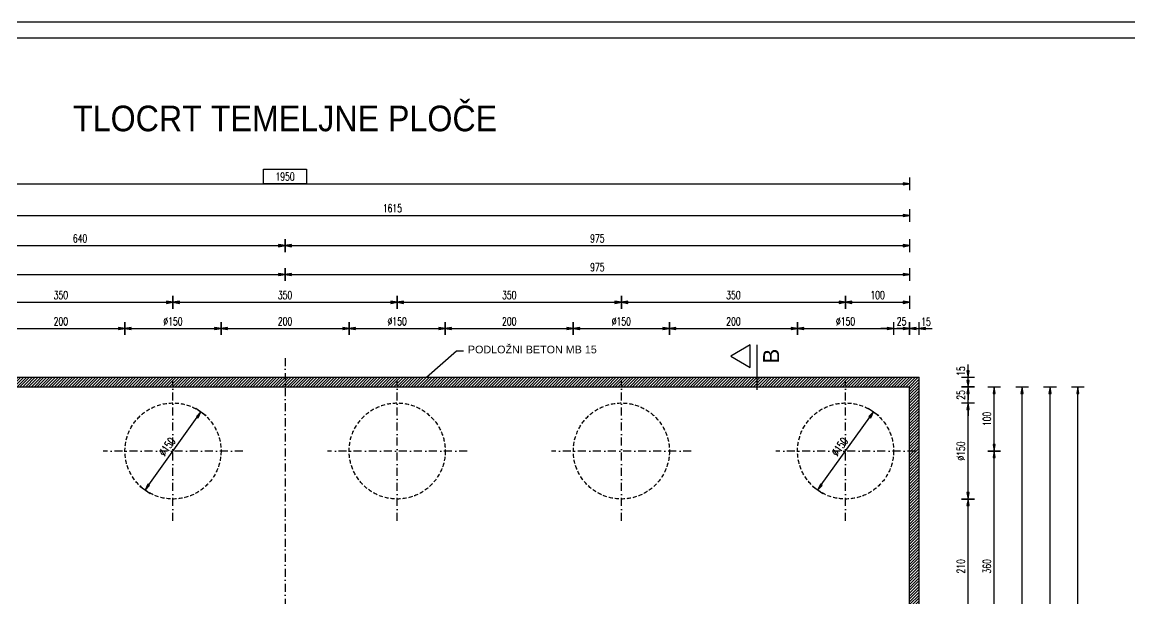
# Model space of a CAD drawing. Extents: x 729 to 13755, y 65128 to 68267.
# Drawn here: x 1875 to 3605, y 67367 to 68267 of the extents above; entities that cross this region are included whole.
import ezdxf
from ezdxf.enums import TextEntityAlignment as Align

# ---------------------------------------------------------------- set-up
doc = ezdxf.new("R2010")
doc.units = 0
doc.header["$LTSCALE"] = 50
doc.header["$PDMODE"] = 34
doc.header["$PDSIZE"] = 5
for name, pattern in [('CENTER', [0.47, 0.25, -0.1, 0.02, -0.1]), ('HIDDEN', [9.525, 6.35, -3.175]), ('HIDDEN2', [0.1875, 0.125, -0.0625])]:
    doc.linetypes.add(name, pattern=pattern)
doc.layers.get('DEFPOINTS').update_dxf_attribs({"linetype": 'CONTINUOUS'})
for name, color, linetype in [('BETON', 7, 'CONTINUOUS'), ('BETON tan', 40, 'CONTINUOUS'), ('BETON TANKO', 40, 'CONTINUOUS'), ('KOTE', 4, 'CONTINUOUS'), ('NEVIDLJIVO', 9, 'HIDDEN2'), ('OSI', 2, 'CENTER'), ('POM', 9, 'CONTINUOUS'), ('TEKST', 7, 'CONTINUOUS')]:
    doc.layers.add(name, color=color, linetype=linetype)
doc.styles.add('KOTE', font='romans.shx', dxfattribs={"width": 0.7})
doc.styles.add('NASLOV', font='ARIAL.TTF')
doc.styles.get("Standard").update_dxf_attribs({"font": 'romans.shx', "width": 0.9})
doc.dimstyles.new('M50', dxfattribs={"dimscale": 100, "dimtxt": 0.125, "dimasz": 0.1, "dimexe": 0.4, "dimexo": 2, "dimgap": 0.05, "dimtad": 1, "dimdec": 1, "dimrnd": 0.01, "dimdsep": 46, "dimtxsty": 'KOTE', "dimblk1": 'S', "dimblk2": 'S', "dimsah": 1, "dimcen": 0.4, "dimdle": 0.4, "dimse1": 1, "dimse2": 1, "dimclrd": 8, "dimclre": 251, "dimclrt": 4, "dimadec": 0, "dimazin": 0, "dimtfac": 1, "dimtdec": 1, "dimtmove": 2, "dimatfit": 3, "dimldrblk": 'S', "dimfxl": 0, "dimtvp": 1, "dimtolj": 1, "dimtzin": 4, "dimarcsym": 0})

# ---------------------------------------------------------------- blocks, each defined once
blk = doc.blocks.new('S')
at = {"layer": 'KOTE', "color": 9}
blk.add_line((0, 1), (0, -1), dxfattribs=at)
blk.add_lwpolyline([(-1, 0.17), (-1, -0.17), (0, 0)], close=True, dxfattribs=at)
at = {"layer": 'KOTE', "color": 9, "linetype": 'ByBlock'}
blk.add_solid([(-1, 0.17), (-1, -0.17), (0, 0)], dxfattribs=at)
blk = doc.blocks.new('*D986')
at = {"layer": 'DEFPOINTS', "color": 0}
for p in [(2154.5, 67658.8, 0), (2154.5, 67658.8), (2067.2, 67536.8, 0)]:
    blk.add_point(p, dxfattribs=at)
at = {"layer": 'KOTE', "color": 8, "lineweight": -2}
blk.add_line((2073, 67545), (2148.7, 67650.7), dxfattribs=at)
at = {"layer": 'KOTE', "color": 8, "lineweight": -2, "xscale": 10, "yscale": 10, "zscale": 10}
for p, rotation in [((2154.5, 67658.8), 54.38972525889533), ((2067.2, 67536.8), 234.3897252588954)]:
    blk.add_blockref('S', p, dxfattribs=dict(at, rotation=rotation))
at = {"layer": 'KOTE', "color": 4, "insert": (2101.7, 67604.4), "char_height": 12.5, "attachment_point": 5, "rotation": 54.3897, "style": 'KOTE'}
blk.add_mtext('\\A1;%%c150', dxfattribs=at)
blk = doc.blocks.new('*D989')
at = {"layer": 'DEFPOINTS', "color": 0}
for p in [(3204.5, 67658.8, 0), (3204.5, 67658.8), (3117.2, 67536.8, 0)]:
    blk.add_point(p, dxfattribs=at)
at = {"layer": 'KOTE', "color": 8, "lineweight": -2}
blk.add_line((3123, 67545), (3198.7, 67650.7), dxfattribs=at)
at = {"layer": 'KOTE', "color": 8, "lineweight": -2, "xscale": 10, "yscale": 10, "zscale": 10}
for p, rotation in [((3204.5, 67658.8), 54.38972525889533), ((3117.2, 67536.8), 234.3897252588954)]:
    blk.add_blockref('S', p, dxfattribs=dict(at, rotation=rotation))
at = {"layer": 'KOTE', "color": 4, "insert": (3151.7, 67604.4), "char_height": 12.5, "attachment_point": 5, "rotation": 54.3897, "style": 'KOTE'}
blk.add_mtext('\\A1;%%c150', dxfattribs=at)
blk = doc.blocks.new('*D1002')
at = {"layer": 'DEFPOINTS', "color": 0}
for p in [(3160.8, 67522.8, 0), (3352, 67522.8), (3160.8, 67312.8, 0)]:
    blk.add_point(p, dxfattribs=at)
at = {"layer": 'KOTE', "color": 8, "lineweight": -2}
blk.add_line((3352, 67322.8), (3352, 67512.8), dxfattribs=at)
at = {"layer": 'KOTE', "color": 8, "lineweight": -2, "xscale": 10, "yscale": 10, "zscale": 10}
for p, rotation in [((3352, 67522.8), 90), ((3352, 67312.8), 270)]:
    blk.add_blockref('S', p, dxfattribs=dict(at, rotation=rotation))
at = {"layer": 'KOTE', "color": 4, "insert": (3340.8, 67417.8), "char_height": 12.5, "attachment_point": 5, "rotation": 90, "style": 'KOTE'}
blk.add_mtext('\\A1;210', dxfattribs=at)
blk = doc.blocks.new('*D1003')
at = {"layer": 'DEFPOINTS', "color": 0}
for p in [(3160.8, 67672.8, 0), (3352, 67672.8), (3160.8, 67522.8, 0)]:
    blk.add_point(p, dxfattribs=at)
at = {"layer": 'KOTE', "color": 8, "lineweight": -2}
blk.add_line((3352, 67532.8), (3352, 67662.8), dxfattribs=at)
at = {"layer": 'KOTE', "color": 8, "lineweight": -2, "xscale": 10, "yscale": 10, "zscale": 10}
for p, rotation in [((3352, 67672.8), 90), ((3352, 67522.8), 270)]:
    blk.add_blockref('S', p, dxfattribs=dict(at, rotation=rotation))
at = {"layer": 'KOTE', "color": 4, "insert": (3340.8, 67597.8), "char_height": 12.5, "attachment_point": 5, "rotation": 90, "style": 'KOTE'}
blk.add_mtext('\\A1;%%c150', dxfattribs=at)
blk = doc.blocks.new('*D1004')
at = {"layer": 'DEFPOINTS', "color": 0}
for p in [(3260.8, 67697.8, 0), (3352, 67697.8), (3160.8, 67672.8, 0)]:
    blk.add_point(p, dxfattribs=at)
at = {"layer": 'KOTE', "color": 8, "lineweight": -2}
for p, q in [((3352, 67707.8), (3352, 67717.8)), ((3352, 67672.8), (3352, 67697.8)), ((3352, 67662.8), (3352, 67652.8))]:
    blk.add_line(p, q, dxfattribs=at)
at = {"layer": 'KOTE', "color": 8, "lineweight": -2, "xscale": 10, "yscale": 10, "zscale": 10}
for p, rotation in [((3352, 67697.8), 270), ((3352, 67672.8), 90)]:
    blk.add_blockref('S', p, dxfattribs=dict(at, rotation=rotation))
at = {"layer": 'KOTE', "color": 4, "insert": (3340.8, 67685.3), "char_height": 12.5, "attachment_point": 5, "rotation": 90, "style": 'KOTE'}
blk.add_mtext('\\A1;25', dxfattribs=at)
blk = doc.blocks.new('*D1005')
at = {"layer": 'DEFPOINTS', "color": 0}
for p in [(3275.8, 67712.8, 0), (3352, 67712.8), (3260.8, 67697.8, 0)]:
    blk.add_point(p, dxfattribs=at)
at = {"layer": 'KOTE', "color": 8, "lineweight": -2}
for p, q in [((3352, 67722.8), (3352, 67732.8)), ((3352, 67697.8), (3352, 67712.8)), ((3352, 67687.8), (3352, 67677.8))]:
    blk.add_line(p, q, dxfattribs=at)
at = {"layer": 'KOTE', "color": 8, "lineweight": -2, "xscale": 10, "yscale": 10, "zscale": 10}
for p, rotation in [((3352, 67712.8), 270), ((3352, 67697.8), 90)]:
    blk.add_blockref('S', p, dxfattribs=dict(at, rotation=rotation))
at = {"layer": 'KOTE', "color": 4, "insert": (3341, 67722.5), "char_height": 12.5, "attachment_point": 5, "rotation": 90, "style": 'KOTE'}
blk.add_mtext('\\A1;15', dxfattribs=at)
blk = doc.blocks.new('*D1011')
at = {"layer": 'DEFPOINTS', "color": 0}
for p in [(3269.9, 67597.8, 0), (3392.9, 67597.8), (3269.9, 67237.8, 0)]:
    blk.add_point(p, dxfattribs=at)
at = {"layer": 'KOTE', "color": 8, "lineweight": -2}
blk.add_line((3392.9, 67247.8), (3392.9, 67587.8), dxfattribs=at)
at = {"layer": 'KOTE', "color": 8, "lineweight": -2, "xscale": 10, "yscale": 10, "zscale": 10}
for p, rotation in [((3392.9, 67597.8), 90), ((3392.9, 67237.8), 270)]:
    blk.add_blockref('S', p, dxfattribs=dict(at, rotation=rotation))
at = {"layer": 'KOTE', "color": 4, "insert": (3381.6, 67417.8), "char_height": 12.5, "attachment_point": 5, "rotation": 90, "style": 'KOTE'}
blk.add_mtext('\\A1;360', dxfattribs=at)
blk = doc.blocks.new('*D1012')
at = {"layer": 'DEFPOINTS', "color": 0}
for p in [(3260.8, 67697.8, 0), (3392.9, 67697.8), (3269.9, 67597.8, 0)]:
    blk.add_point(p, dxfattribs=at)
at = {"layer": 'KOTE', "color": 8, "lineweight": -2}
blk.add_line((3392.9, 67607.8), (3392.9, 67687.8), dxfattribs=at)
at = {"layer": 'KOTE', "color": 8, "lineweight": -2, "xscale": 10, "yscale": 10, "zscale": 10}
for p, rotation in [((3392.9, 67697.8), 90), ((3392.9, 67597.8), 270)]:
    blk.add_blockref('S', p, dxfattribs=dict(at, rotation=rotation))
at = {"layer": 'KOTE', "color": 4, "insert": (3381.6, 67647.8), "char_height": 12.5, "attachment_point": 5, "rotation": 90, "style": 'KOTE'}
blk.add_mtext('\\A1;100', dxfattribs=at)
blk = doc.blocks.new('*D1014')
at = {"layer": 'DEFPOINTS', "color": 0}
for p in [(3260.8, 67697.8, 0), (3436.4, 67697.8), (2690.8, 66857.8, 0)]:
    blk.add_point(p, dxfattribs=at)
at = {"layer": 'KOTE', "color": 8, "lineweight": -2}
blk.add_line((3436.4, 66867.8), (3436.4, 67687.8), dxfattribs=at)
at = {"layer": 'KOTE', "color": 8, "lineweight": -2, "xscale": 10, "yscale": 10, "zscale": 10}
for p, rotation in [((3436.4, 67697.8), 90), ((3436.4, 66857.8), 270)]:
    blk.add_blockref('S', p, dxfattribs=dict(at, rotation=rotation))
at = {"layer": 'KOTE', "color": 4, "insert": (3425.2, 67277.8), "char_height": 12.5, "attachment_point": 5, "rotation": 90, "style": 'KOTE'}
blk.add_mtext('\\A1;840', dxfattribs=at)
blk = doc.blocks.new('*D1016')
at = {"layer": 'DEFPOINTS', "color": 0}
for p in [(3260.8, 67697.8, 0), (3480, 67697.8), (3305.8, 66677.8, 0)]:
    blk.add_point(p, dxfattribs=at)
at = {"layer": 'KOTE', "color": 8, "lineweight": -2}
blk.add_line((3480, 66687.8), (3480, 67687.8), dxfattribs=at)
at = {"layer": 'KOTE', "color": 8, "lineweight": -2, "xscale": 10, "yscale": 10, "zscale": 10}
for p, rotation in [((3480, 67697.8), 90), ((3480, 66677.8), 270)]:
    blk.add_blockref('S', p, dxfattribs=dict(at, rotation=rotation))
at = {"layer": 'KOTE', "color": 4, "insert": (3468.7, 67187.8), "char_height": 12.5, "attachment_point": 5, "rotation": 90, "style": 'KOTE'}
blk.add_mtext('\\A1;1020', dxfattribs=at)
blk = doc.blocks.new('*D1018')
at = {"layer": 'DEFPOINTS', "color": 0}
for p in [(3260.8, 67697.8, 0), (3523.5, 67697.8), (3260.8, 65657.8, 0)]:
    blk.add_point(p, dxfattribs=at)
at = {"layer": 'KOTE', "color": 8, "lineweight": -2}
blk.add_line((3523.5, 65667.8), (3523.5, 67687.8), dxfattribs=at)
at = {"layer": 'KOTE', "color": 8, "lineweight": -2, "xscale": 10, "yscale": 10, "zscale": 10}
for p, rotation in [((3523.5, 67697.8), 90), ((3523.5, 65657.8), 270)]:
    blk.add_blockref('S', p, dxfattribs=dict(at, rotation=rotation))
at = {"layer": 'KOTE', "color": 4, "insert": (3512.2, 66677.8), "char_height": 12.5, "attachment_point": 5, "rotation": 90, "style": 'KOTE'}
blk.add_mtext('\\A1;2040', dxfattribs=at)
blk = doc.blocks.new('*D1024')
at = {"layer": 'DEFPOINTS', "color": 0}
for p in [(2035.8, 67789), (1835.8, 67597.8, 0), (2035.8, 67597.8, 0)]:
    blk.add_point(p, dxfattribs=at)
at = {"layer": 'KOTE', "color": 8, "lineweight": -2}
blk.add_line((1845.8, 67789), (2025.8, 67789), dxfattribs=at)
at = {"layer": 'KOTE', "color": 8, "lineweight": -2, "xscale": 10, "yscale": 10, "zscale": 10, "rotation": 180}
blk.add_blockref('S', (1835.8, 67789), dxfattribs=at)
at = {"layer": 'KOTE', "color": 8, "lineweight": -2, "xscale": 10, "yscale": 10, "zscale": 10}
blk.add_blockref('S', (2035.8, 67789), dxfattribs=at)
at = {"layer": 'KOTE', "color": 4, "insert": (1935.8, 67800.2), "char_height": 12.5, "attachment_point": 5, "style": 'KOTE'}
blk.add_mtext('\\A1;200', dxfattribs=at)
blk = doc.blocks.new('*D1025')
at = {"layer": 'DEFPOINTS', "color": 0}
for p in [(2185.8, 67789), (2035.8, 67597.8, 0), (2185.8, 67597.8, 0)]:
    blk.add_point(p, dxfattribs=at)
at = {"layer": 'KOTE', "color": 8, "lineweight": -2}
blk.add_line((2045.8, 67789), (2175.8, 67789), dxfattribs=at)
at = {"layer": 'KOTE', "color": 8, "lineweight": -2, "xscale": 10, "yscale": 10, "zscale": 10, "rotation": 180}
blk.add_blockref('S', (2035.8, 67789), dxfattribs=at)
at = {"layer": 'KOTE', "color": 8, "lineweight": -2, "xscale": 10, "yscale": 10, "zscale": 10}
blk.add_blockref('S', (2185.8, 67789), dxfattribs=at)
at = {"layer": 'KOTE', "color": 4, "insert": (2110.8, 67800.2), "char_height": 12.5, "attachment_point": 5, "style": 'KOTE'}
blk.add_mtext('\\A1;%%c150', dxfattribs=at)
blk = doc.blocks.new('*D1026')
at = {"layer": 'DEFPOINTS', "color": 0}
for p in [(2385.8, 67789), (2185.8, 67597.8, 0), (2385.8, 67597.8, 0)]:
    blk.add_point(p, dxfattribs=at)
at = {"layer": 'KOTE', "color": 8, "lineweight": -2}
blk.add_line((2195.8, 67789), (2375.8, 67789), dxfattribs=at)
at = {"layer": 'KOTE', "color": 8, "lineweight": -2, "xscale": 10, "yscale": 10, "zscale": 10, "rotation": 180}
blk.add_blockref('S', (2185.8, 67789), dxfattribs=at)
at = {"layer": 'KOTE', "color": 8, "lineweight": -2, "xscale": 10, "yscale": 10, "zscale": 10}
blk.add_blockref('S', (2385.8, 67789), dxfattribs=at)
at = {"layer": 'KOTE', "color": 4, "insert": (2285.8, 67800.2), "char_height": 12.5, "attachment_point": 5, "style": 'KOTE'}
blk.add_mtext('\\A1;200', dxfattribs=at)
blk = doc.blocks.new('*D1027')
at = {"layer": 'DEFPOINTS', "color": 0}
for p in [(2535.8, 67789), (2385.8, 67597.8, 0), (2535.8, 67597.8, 0)]:
    blk.add_point(p, dxfattribs=at)
at = {"layer": 'KOTE', "color": 8, "lineweight": -2}
blk.add_line((2395.8, 67789), (2525.8, 67789), dxfattribs=at)
at = {"layer": 'KOTE', "color": 8, "lineweight": -2, "xscale": 10, "yscale": 10, "zscale": 10, "rotation": 180}
blk.add_blockref('S', (2385.8, 67789), dxfattribs=at)
at = {"layer": 'KOTE', "color": 8, "lineweight": -2, "xscale": 10, "yscale": 10, "zscale": 10}
blk.add_blockref('S', (2535.8, 67789), dxfattribs=at)
at = {"layer": 'KOTE', "color": 4, "insert": (2460.8, 67800.2), "char_height": 12.5, "attachment_point": 5, "style": 'KOTE'}
blk.add_mtext('\\A1;%%c150', dxfattribs=at)
blk = doc.blocks.new('*D1028')
at = {"layer": 'DEFPOINTS', "color": 0}
for p in [(2735.8, 67789), (2535.8, 67597.8, 0), (2735.8, 67597.8, 0)]:
    blk.add_point(p, dxfattribs=at)
at = {"layer": 'KOTE', "color": 8, "lineweight": -2}
blk.add_line((2545.8, 67789), (2725.8, 67789), dxfattribs=at)
at = {"layer": 'KOTE', "color": 8, "lineweight": -2, "xscale": 10, "yscale": 10, "zscale": 10, "rotation": 180}
blk.add_blockref('S', (2535.8, 67789), dxfattribs=at)
at = {"layer": 'KOTE', "color": 8, "lineweight": -2, "xscale": 10, "yscale": 10, "zscale": 10}
blk.add_blockref('S', (2735.8, 67789), dxfattribs=at)
at = {"layer": 'KOTE', "color": 4, "insert": (2635.8, 67800.2), "char_height": 12.5, "attachment_point": 5, "style": 'KOTE'}
blk.add_mtext('\\A1;200', dxfattribs=at)
blk = doc.blocks.new('*D1029')
at = {"layer": 'DEFPOINTS', "color": 0}
for p in [(2885.8, 67789), (2735.8, 67597.8, 0), (2885.8, 67597.8, 0)]:
    blk.add_point(p, dxfattribs=at)
at = {"layer": 'KOTE', "color": 8, "lineweight": -2}
blk.add_line((2745.8, 67789), (2875.8, 67789), dxfattribs=at)
at = {"layer": 'KOTE', "color": 8, "lineweight": -2, "xscale": 10, "yscale": 10, "zscale": 10, "rotation": 180}
blk.add_blockref('S', (2735.8, 67789), dxfattribs=at)
at = {"layer": 'KOTE', "color": 8, "lineweight": -2, "xscale": 10, "yscale": 10, "zscale": 10}
blk.add_blockref('S', (2885.8, 67789), dxfattribs=at)
at = {"layer": 'KOTE', "color": 4, "insert": (2810.8, 67800.2), "char_height": 12.5, "attachment_point": 5, "style": 'KOTE'}
blk.add_mtext('\\A1;%%c150', dxfattribs=at)
blk = doc.blocks.new('*D1030')
at = {"layer": 'DEFPOINTS', "color": 0}
for p in [(3085.8, 67789), (2885.8, 67597.8, 0), (3085.8, 67597.8, 0)]:
    blk.add_point(p, dxfattribs=at)
at = {"layer": 'KOTE', "color": 8, "lineweight": -2}
blk.add_line((2895.8, 67789), (3075.8, 67789), dxfattribs=at)
at = {"layer": 'KOTE', "color": 8, "lineweight": -2, "xscale": 10, "yscale": 10, "zscale": 10, "rotation": 180}
blk.add_blockref('S', (2885.8, 67789), dxfattribs=at)
at = {"layer": 'KOTE', "color": 8, "lineweight": -2, "xscale": 10, "yscale": 10, "zscale": 10}
blk.add_blockref('S', (3085.8, 67789), dxfattribs=at)
at = {"layer": 'KOTE', "color": 4, "insert": (2985.8, 67800.2), "char_height": 12.5, "attachment_point": 5, "style": 'KOTE'}
blk.add_mtext('\\A1;200', dxfattribs=at)
blk = doc.blocks.new('*D1031')
at = {"layer": 'DEFPOINTS', "color": 0}
for p in [(3235.8, 67789), (3085.8, 67597.8, 0), (3235.8, 67597.8, 0)]:
    blk.add_point(p, dxfattribs=at)
at = {"layer": 'KOTE', "color": 8, "lineweight": -2}
blk.add_line((3095.8, 67789), (3225.8, 67789), dxfattribs=at)
at = {"layer": 'KOTE', "color": 8, "lineweight": -2, "xscale": 10, "yscale": 10, "zscale": 10, "rotation": 180}
blk.add_blockref('S', (3085.8, 67789), dxfattribs=at)
at = {"layer": 'KOTE', "color": 8, "lineweight": -2, "xscale": 10, "yscale": 10, "zscale": 10}
blk.add_blockref('S', (3235.8, 67789), dxfattribs=at)
at = {"layer": 'KOTE', "color": 4, "insert": (3160.8, 67800.2), "char_height": 12.5, "attachment_point": 5, "style": 'KOTE'}
blk.add_mtext('\\A1;%%c150', dxfattribs=at)
blk = doc.blocks.new('*D1032')
at = {"layer": 'DEFPOINTS', "color": 0}
for p in [(3260.8, 67789), (3260.8, 67697.8, 0), (3235.8, 67597.8, 0)]:
    blk.add_point(p, dxfattribs=at)
at = {"layer": 'KOTE', "color": 8, "lineweight": -2}
for p, q in [((3225.8, 67789), (3215.8, 67789)), ((3235.8, 67789), (3260.8, 67789)), ((3270.8, 67789), (3280.8, 67789))]:
    blk.add_line(p, q, dxfattribs=at)
at = {"layer": 'KOTE', "color": 8, "lineweight": -2, "xscale": 10, "yscale": 10, "zscale": 10}
blk.add_blockref('S', (3235.8, 67789), dxfattribs=at)
at = {"layer": 'KOTE', "color": 8, "lineweight": -2, "xscale": 10, "yscale": 10, "zscale": 10, "rotation": 180}
blk.add_blockref('S', (3260.8, 67789), dxfattribs=at)
at = {"layer": 'KOTE', "color": 4, "insert": (3248.3, 67800.2), "char_height": 12.5, "attachment_point": 5, "style": 'KOTE'}
blk.add_mtext('\\A1;25', dxfattribs=at)
blk = doc.blocks.new('*D1033')
at = {"layer": 'DEFPOINTS', "color": 0}
for p in [(3275.8, 67789), (3275.8, 67712.8, 0), (3260.8, 67697.8, 0)]:
    blk.add_point(p, dxfattribs=at)
at = {"layer": 'KOTE', "color": 8, "lineweight": -2}
for p, q in [((3250.8, 67789), (3240.8, 67789)), ((3260.8, 67789), (3275.8, 67789)), ((3285.8, 67789), (3295.8, 67789))]:
    blk.add_line(p, q, dxfattribs=at)
at = {"layer": 'KOTE', "color": 8, "lineweight": -2, "xscale": 10, "yscale": 10, "zscale": 10}
blk.add_blockref('S', (3260.8, 67789), dxfattribs=at)
at = {"layer": 'KOTE', "color": 8, "lineweight": -2, "xscale": 10, "yscale": 10, "zscale": 10, "rotation": 180}
blk.add_blockref('S', (3275.8, 67789), dxfattribs=at)
at = {"layer": 'KOTE', "color": 4, "insert": (3286.4, 67799.6), "char_height": 12.5, "attachment_point": 5, "style": 'KOTE'}
blk.add_mtext('\\A1;15', dxfattribs=at)
blk = doc.blocks.new('*D1036')
at = {"layer": 'DEFPOINTS', "color": 0}
for p in [(2110.8, 67829.9), (1760.8, 67706.8, 0), (2110.8, 67706.8, 0)]:
    blk.add_point(p, dxfattribs=at)
at = {"layer": 'KOTE', "color": 8, "lineweight": -2}
blk.add_line((1770.8, 67829.9), (2100.8, 67829.9), dxfattribs=at)
at = {"layer": 'KOTE', "color": 8, "lineweight": -2, "xscale": 10, "yscale": 10, "zscale": 10, "rotation": 180}
blk.add_blockref('S', (1760.8, 67829.9), dxfattribs=at)
at = {"layer": 'KOTE', "color": 8, "lineweight": -2, "xscale": 10, "yscale": 10, "zscale": 10}
blk.add_blockref('S', (2110.8, 67829.9), dxfattribs=at)
at = {"layer": 'KOTE', "color": 4, "insert": (1935.8, 67841.1), "char_height": 12.5, "attachment_point": 5, "style": 'KOTE'}
blk.add_mtext('\\A1;350', dxfattribs=at)
blk = doc.blocks.new('*D1037')
at = {"layer": 'DEFPOINTS', "color": 0}
for p in [(2460.8, 67829.9), (2110.8, 67706.8, 0), (2460.8, 67706.8, 0)]:
    blk.add_point(p, dxfattribs=at)
at = {"layer": 'KOTE', "color": 8, "lineweight": -2}
blk.add_line((2120.8, 67829.9), (2450.8, 67829.9), dxfattribs=at)
at = {"layer": 'KOTE', "color": 8, "lineweight": -2, "xscale": 10, "yscale": 10, "zscale": 10, "rotation": 180}
blk.add_blockref('S', (2110.8, 67829.9), dxfattribs=at)
at = {"layer": 'KOTE', "color": 8, "lineweight": -2, "xscale": 10, "yscale": 10, "zscale": 10}
blk.add_blockref('S', (2460.8, 67829.9), dxfattribs=at)
at = {"layer": 'KOTE', "color": 4, "insert": (2285.8, 67841.1), "char_height": 12.5, "attachment_point": 5, "style": 'KOTE'}
blk.add_mtext('\\A1;350', dxfattribs=at)
blk = doc.blocks.new('*D1038')
at = {"layer": 'DEFPOINTS', "color": 0}
for p in [(2810.8, 67829.9), (2460.8, 67706.8, 0), (2810.8, 67706.8, 0)]:
    blk.add_point(p, dxfattribs=at)
at = {"layer": 'KOTE', "color": 8, "lineweight": -2}
blk.add_line((2470.8, 67829.9), (2800.8, 67829.9), dxfattribs=at)
at = {"layer": 'KOTE', "color": 8, "lineweight": -2, "xscale": 10, "yscale": 10, "zscale": 10, "rotation": 180}
blk.add_blockref('S', (2460.8, 67829.9), dxfattribs=at)
at = {"layer": 'KOTE', "color": 8, "lineweight": -2, "xscale": 10, "yscale": 10, "zscale": 10}
blk.add_blockref('S', (2810.8, 67829.9), dxfattribs=at)
at = {"layer": 'KOTE', "color": 4, "insert": (2635.8, 67841.1), "char_height": 12.5, "attachment_point": 5, "style": 'KOTE'}
blk.add_mtext('\\A1;350', dxfattribs=at)
blk = doc.blocks.new('*D1039')
at = {"layer": 'DEFPOINTS', "color": 0}
for p in [(3160.8, 67829.9), (2810.8, 67706.8, 0), (3160.8, 67706.8, 0)]:
    blk.add_point(p, dxfattribs=at)
at = {"layer": 'KOTE', "color": 8, "lineweight": -2}
blk.add_line((2820.8, 67829.9), (3150.8, 67829.9), dxfattribs=at)
at = {"layer": 'KOTE', "color": 8, "lineweight": -2, "xscale": 10, "yscale": 10, "zscale": 10, "rotation": 180}
blk.add_blockref('S', (2810.8, 67829.9), dxfattribs=at)
at = {"layer": 'KOTE', "color": 8, "lineweight": -2, "xscale": 10, "yscale": 10, "zscale": 10}
blk.add_blockref('S', (3160.8, 67829.9), dxfattribs=at)
at = {"layer": 'KOTE', "color": 4, "insert": (2985.8, 67841.1), "char_height": 12.5, "attachment_point": 5, "style": 'KOTE'}
blk.add_mtext('\\A1;350', dxfattribs=at)
blk = doc.blocks.new('*D1040')
at = {"layer": 'DEFPOINTS', "color": 0}
for p in [(3260.8, 67829.9), (3160.8, 67706.8, 0), (3260.8, 67697.8, 0)]:
    blk.add_point(p, dxfattribs=at)
at = {"layer": 'KOTE', "color": 8, "lineweight": -2}
blk.add_line((3170.8, 67829.9), (3250.8, 67829.9), dxfattribs=at)
at = {"layer": 'KOTE', "color": 8, "lineweight": -2, "xscale": 10, "yscale": 10, "zscale": 10, "rotation": 180}
blk.add_blockref('S', (3160.8, 67829.9), dxfattribs=at)
at = {"layer": 'KOTE', "color": 8, "lineweight": -2, "xscale": 10, "yscale": 10, "zscale": 10}
blk.add_blockref('S', (3260.8, 67829.9), dxfattribs=at)
at = {"layer": 'KOTE', "color": 4, "insert": (3210.8, 67841.1), "char_height": 12.5, "attachment_point": 5, "style": 'KOTE'}
blk.add_mtext('\\A1;100', dxfattribs=at)
blk = doc.blocks.new('*D1041')
at = {"layer": 'DEFPOINTS', "color": 0}
for p in [(2285.8, 67873.4), (2285.8, 67742.8, 0), (1310.8, 67697.8, 0)]:
    blk.add_point(p, dxfattribs=at)
at = {"layer": 'KOTE', "color": 8, "lineweight": -2}
blk.add_line((1320.8, 67873.4), (2275.8, 67873.4), dxfattribs=at)
at = {"layer": 'KOTE', "color": 8, "lineweight": -2, "xscale": 10, "yscale": 10, "zscale": 10, "rotation": 180}
blk.add_blockref('S', (1310.8, 67873.4), dxfattribs=at)
at = {"layer": 'KOTE', "color": 8, "lineweight": -2, "xscale": 10, "yscale": 10, "zscale": 10}
blk.add_blockref('S', (2285.8, 67873.4), dxfattribs=at)
at = {"layer": 'KOTE', "color": 4, "insert": (1798.3, 67884.6), "char_height": 12.5, "attachment_point": 5, "style": 'KOTE'}
blk.add_mtext('\\A1;975', dxfattribs=at)
blk = doc.blocks.new('*D1042')
at = {"layer": 'DEFPOINTS', "color": 0}
for p in [(3260.8, 67873.4), (2285.8, 67742.8, 0), (3260.8, 67697.8, 0)]:
    blk.add_point(p, dxfattribs=at)
at = {"layer": 'KOTE', "color": 8, "lineweight": -2}
blk.add_line((2295.8, 67873.4), (3250.8, 67873.4), dxfattribs=at)
at = {"layer": 'KOTE', "color": 8, "lineweight": -2, "xscale": 10, "yscale": 10, "zscale": 10, "rotation": 180}
blk.add_blockref('S', (2285.8, 67873.4), dxfattribs=at)
at = {"layer": 'KOTE', "color": 8, "lineweight": -2, "xscale": 10, "yscale": 10, "zscale": 10}
blk.add_blockref('S', (3260.8, 67873.4), dxfattribs=at)
at = {"layer": 'KOTE', "color": 4, "insert": (2773.3, 67884.6), "char_height": 12.5, "attachment_point": 5, "style": 'KOTE'}
blk.add_mtext('\\A1;975', dxfattribs=at)
blk = doc.blocks.new('*D1044')
at = {"layer": 'DEFPOINTS', "color": 0}
for p in [(2285.8, 67918.4), (2285.8, 67742.8, 0), (1645.8, 66924.5, 0)]:
    blk.add_point(p, dxfattribs=at)
at = {"layer": 'KOTE', "color": 8, "lineweight": -2}
blk.add_line((1655.8, 67918.4), (2275.8, 67918.4), dxfattribs=at)
at = {"layer": 'KOTE', "color": 8, "lineweight": -2, "xscale": 10, "yscale": 10, "zscale": 10, "rotation": 180}
blk.add_blockref('S', (1645.8, 67918.4), dxfattribs=at)
at = {"layer": 'KOTE', "color": 8, "lineweight": -2, "xscale": 10, "yscale": 10, "zscale": 10}
blk.add_blockref('S', (2285.8, 67918.4), dxfattribs=at)
at = {"layer": 'KOTE', "color": 4, "insert": (1965.8, 67929.6), "char_height": 12.5, "attachment_point": 5, "style": 'KOTE'}
blk.add_mtext('\\A1;640', dxfattribs=at)
blk = doc.blocks.new('*D1045')
at = {"layer": 'DEFPOINTS', "color": 0}
for p in [(3260.8, 67918.4), (2285.8, 67742.8, 0), (3260.8, 67697.8, 0)]:
    blk.add_point(p, dxfattribs=at)
at = {"layer": 'KOTE', "color": 8, "lineweight": -2}
blk.add_line((2295.8, 67918.4), (3250.8, 67918.4), dxfattribs=at)
at = {"layer": 'KOTE', "color": 8, "lineweight": -2, "xscale": 10, "yscale": 10, "zscale": 10, "rotation": 180}
blk.add_blockref('S', (2285.8, 67918.4), dxfattribs=at)
at = {"layer": 'KOTE', "color": 8, "lineweight": -2, "xscale": 10, "yscale": 10, "zscale": 10}
blk.add_blockref('S', (3260.8, 67918.4), dxfattribs=at)
at = {"layer": 'KOTE', "color": 4, "insert": (2773.3, 67929.6), "char_height": 12.5, "attachment_point": 5, "style": 'KOTE'}
blk.add_mtext('\\A1;975', dxfattribs=at)
blk = doc.blocks.new('*D1047')
at = {"layer": 'DEFPOINTS', "color": 0}
for p in [(3260.8, 67965.4), (3260.8, 67697.8, 0), (1645.8, 66924.5, 0)]:
    blk.add_point(p, dxfattribs=at)
at = {"layer": 'KOTE', "color": 8, "lineweight": -2}
blk.add_line((1655.8, 67965.4), (3250.8, 67965.4), dxfattribs=at)
at = {"layer": 'KOTE', "color": 8, "lineweight": -2, "xscale": 10, "yscale": 10, "zscale": 10, "rotation": 180}
blk.add_blockref('S', (1645.8, 67965.4), dxfattribs=at)
at = {"layer": 'KOTE', "color": 8, "lineweight": -2, "xscale": 10, "yscale": 10, "zscale": 10}
blk.add_blockref('S', (3260.8, 67965.4), dxfattribs=at)
at = {"layer": 'KOTE', "color": 4, "insert": (2453.3, 67976.7), "char_height": 12.5, "attachment_point": 5, "style": 'KOTE'}
blk.add_mtext('\\A1;1615', dxfattribs=at)
blk = doc.blocks.new('*D1048')
at = {"layer": 'DEFPOINTS', "color": 0}
for p in [(3260.8, 68014.9), (1310.8, 67697.8, 0), (3260.8, 67697.8, 0)]:
    blk.add_point(p, dxfattribs=at)
at = {"layer": 'KOTE', "color": 8, "lineweight": -2}
blk.add_line((1320.8, 68014.9), (3250.8, 68014.9), dxfattribs=at)
at = {"layer": 'KOTE', "color": 8, "lineweight": -2, "xscale": 10, "yscale": 10, "zscale": 10, "rotation": 180}
blk.add_blockref('S', (1310.8, 68014.9), dxfattribs=at)
at = {"layer": 'KOTE', "color": 8, "lineweight": -2, "xscale": 10, "yscale": 10, "zscale": 10}
blk.add_blockref('S', (3260.8, 68014.9), dxfattribs=at)
at = {"layer": 'KOTE', "color": 4, "insert": (2285.8, 68026.2), "char_height": 12.5, "attachment_point": 5, "style": 'KOTE'}
blk.add_mtext('\\A1;1950', dxfattribs=at)
blk = doc.blocks.new('*D1168')
at = {"layer": 'BETON tan', "color": 8, "lineweight": -2}
for p, q in [((9883.2, 67561.2), (9883.2, 67571.2)), ((9883.2, 67551.2), (9883.2, 67525.2)), ((9883.2, 67515.2), (9883.2, 67505.2))]:
    blk.add_line(p, q, dxfattribs=at)
at = {"layer": 'DEFPOINTS', "color": 0}
for p in [(9883.2, 67551.2), (9883.2, 67525.2), (9883.2, 67525.2), (2460.8, 67128.8, 0), (2460.8, 67096.7), (2465.8, 66986.8, 0)]:
    blk.add_point(p, dxfattribs=at)
at = {"layer": 'KOTE', "color": 8, "lineweight": -2}
for p, q in [((2450.8, 67096.7), (2440.8, 67096.7)), ((2465.8, 67096.7), (2460.8, 67096.7)), ((2475.8, 67096.7), (2485.8, 67096.7))]:
    blk.add_line(p, q, dxfattribs=at)
at = {"layer": 'BETON tan', "color": 8, "lineweight": -2, "xscale": 10, "yscale": 10, "zscale": 10}
for p, rotation in [((9883.2, 67551.2), 270), ((9883.2, 67525.2), 90)]:
    blk.add_blockref('S', p, dxfattribs=dict(at, rotation=rotation))
at = {"layer": 'KOTE', "color": 8, "lineweight": -2, "xscale": 10, "yscale": 10, "zscale": 10}
for p, rotation in [((2460.8, 67096.7), 359.999999999974), ((2465.8, 67096.7), 179.9999999999739)]:
    blk.add_blockref('S', p, dxfattribs=dict(at, rotation=rotation))
at = {"layer": 'BETON tan', "color": 4, "insert": (9872, 67538.2), "char_height": 12.5, "attachment_point": 5, "rotation": 90, "style": 'KOTE'}
blk.add_mtext('\\A1;26', dxfattribs=at)
at = {"layer": 'KOTE', "color": 4, "insert": (2453.3, 67112.9), "char_height": 12.5, "attachment_point": 5, "style": 'KOTE'}
blk.add_mtext('\\A1;5', dxfattribs=at)
blk = doc.blocks.new('*D1169')
at = {"layer": 'BETON tan', "color": 8, "lineweight": -2}
for p, q in [((9473.2, 67561.2), (9473.2, 67571.2)), ((9473.2, 67551.2), (9473.2, 67525.2)), ((9473.2, 67515.2), (9473.2, 67505.2))]:
    blk.add_line(p, q, dxfattribs=at)
at = {"layer": 'DEFPOINTS', "color": 0}
for p in [(9473.2, 67551.2), (9473.2, 67525.2), (9473.2, 67525.2), (2465.8, 66368.8, 0), (2460.8, 66258.9), (2460.8, 66226.8, 0)]:
    blk.add_point(p, dxfattribs=at)
at = {"layer": 'KOTE', "color": 8, "lineweight": -2}
for p, q in [((2450.8, 66258.9), (2440.8, 66258.9)), ((2465.8, 66258.9), (2460.8, 66258.9)), ((2475.8, 66258.9), (2485.8, 66258.9))]:
    blk.add_line(p, q, dxfattribs=at)
at = {"layer": 'BETON tan', "color": 8, "lineweight": -2, "xscale": 10, "yscale": 10, "zscale": 10}
for p, rotation in [((9473.2, 67551.2), 270), ((9473.2, 67525.2), 90)]:
    blk.add_blockref('S', p, dxfattribs=dict(at, rotation=rotation))
at = {"layer": 'KOTE', "color": 8, "lineweight": -2, "xscale": 10, "yscale": 10, "zscale": 10}
blk.add_blockref('S', (2460.8, 66258.9), dxfattribs=at)
at = {"layer": 'KOTE', "color": 8, "lineweight": -2, "xscale": 10, "yscale": 10, "zscale": 10, "rotation": 180}
blk.add_blockref('S', (2465.8, 66258.9), dxfattribs=at)
at = {"layer": 'BETON tan', "color": 4, "insert": (9462, 67538.2), "char_height": 12.5, "attachment_point": 5, "rotation": 90, "style": 'KOTE'}
blk.add_mtext('\\A1;26', dxfattribs=at)
at = {"layer": 'KOTE', "color": 4, "insert": (2453.3, 66270.5), "char_height": 12.5, "attachment_point": 5, "style": 'KOTE'}
blk.add_mtext('\\A1;5', dxfattribs=at)

msp = doc.modelspace()

# ---------------------------------------------------------------- hatches: boundary and pattern name
at = {"layer": 'POM'}
h = msp.add_hatch(dxfattribs=at)
h.set_pattern_fill('ANSI31', color=256, style=0)
h.set_pattern_definition([(45, (-13030.083, 3112.5187), (-2.24506403, 2.24506403), [])])
h.paths.add_polyline_path([(1295.84, 65642.81), (3275.84, 65642.81), (3275.84, 67712.81), (1295.84, 67712.81), (1295.84, 67182.13), (1630.84, 66917.25), (1630.84, 66438.37), (1295.84, 66173.48)])
h.paths.add_polyline_path([(1310.84, 65657.81), (3260.84, 65657.81), (3260.84, 67697.81), (1310.84, 67697.81), (1310.84, 67189.39), (1645.84, 66924.51), (1645.84, 66431.11), (1310.84, 66166.22)], flags=16)

# ---------------------------------------------------------------- linework, layer by layer
at = {"layer": 'BETON', "ltscale": 10}
for p in [(1310.84, 67697.81, 0), (3260.84, 65657.81, 0)]:
    msp.add_line(p, (3260.84, 67697.81, 0), dxfattribs=at)
at = {"layer": 'BETON'}
for points in [[(729.44, 65128.08), (8735.22, 65128.08), (8735.22, 68267.2), (729.44, 68267.2)], [(854.44, 65153.08), (8710.22, 65153.08), (8710.22, 68242.2), (854.44, 68242.2)]]:
    msp.add_lwpolyline(points, close=True, dxfattribs=at)
at = {"layer": 'BETON TANKO', "ltscale": 10}
for p in [(1295.84, 67712.81, 0), (3275.84, 65642.81, 0)]:
    msp.add_line(p, (3275.84, 67712.81, 0), dxfattribs=at)
at = {"layer": 'KOTE'}
msp.add_lwpolyline([(2252.23, 68037.84), (2319.44, 68037.84), (2319.44, 68014.91), (2252.23, 68014.91)], close=True, dxfattribs=at)
at = {"layer": 'NEVIDLJIVO'}
for centre in [(2110.84, 67597.81, 0), (2460.84, 67597.81, 0), (2810.84, 67597.81, 0), (3160.84, 67597.81, 0)]:
    msp.add_circle(centre, 75, dxfattribs=at)
at = {"layer": 'OSI'}
for p, q in [((2285.84, 67742.81, 0), (2285.84, 65612.81, 0)), ((2110.84, 67488.77, 0), (2110.84, 67706.85, 0)), ((2460.84, 67488.77, 0), (2460.84, 67706.85, 0)), ((2810.84, 67488.77, 0), (2810.84, 67706.85, 0)), ((3160.84, 67488.77, 0), (3160.84, 67706.85, 0)), ((2219.88, 67597.81, 0), (2001.8, 67597.81, 0)), ((2569.88, 67597.81, 0), (2351.8, 67597.81, 0)), ((2919.88, 67597.81, 0), (2701.8, 67597.81, 0)), ((3269.88, 67597.81, 0), (3051.8, 67597.81, 0))]:
    msp.add_line(p, q, dxfattribs=at)
at = {"layer": 'POM'}
for p, q in [((2506.54, 67712.81, 0), (2553.5, 67753.93, 0)), ((2553.5, 67753.93, 0), (2564.11, 67753.93, 0))]:
    msp.add_line(p, q, dxfattribs=at)
at = {"layer": 'TEKST', "linetype": 'HIDDEN'}
msp.add_line((3022.13, 67763.3), (3022.13, 67693.3), dxfattribs=at)
at = {"layer": 'TEKST'}
msp.add_lwpolyline([(3012.13, 67728.3), (3012.13, 67763.3), (2981.82, 67745.8)], close=True, dxfattribs=at)

# ---------------------------------------------------------------- texts
at = {"layer": 'TEKST', "style": 'NASLOV'}
msp.add_text('B', height=25, rotation=90, dxfattribs=at).set_placement((3044.63, 67745.8), align=Align.MIDDLE)
at = {"layer": 'TEKST', "insert": (2285.84, 68116.61, 0), "char_height": 40, "attachment_point": 5}
msp.add_mtext('{\\fArial|b0|i0|c238|p34;TLOCRT TEMELJNE PLOČE}', dxfattribs=at)
at = {"layer": 'TEKST', "insert": (2671.84, 67756.17, 0), "char_height": 12, "attachment_point": 5, "style": 'NASLOV'}
msp.add_mtext('{\\fArial|b0|i0|c238|p34;PODLOŽNI BETON MB 15}', dxfattribs=at)

# ---------------------------------------------------------------- dimensions: what is measured, and where the dimension line sits
at = {"layer": 'BETON tan'}
for base, p1, p2, picture, middle in [((9883.25, 67525.16), (9883.25, 67551.16), (9883.25, 67525.16), '*D1168', (9872, 67538.16)), ((9473.25, 67525.16), (9473.25, 67551.16), (9473.25, 67525.16), '*D1169', (9462, 67538.16))]:
    dim = msp.add_linear_dim(base=base, p1=p1, p2=p2, angle=90, dimstyle='M50', dxfattribs=at)
    dim.commit()
    dim.dimension.update_dxf_attribs({"geometry": picture, "text_midpoint": middle})
at = {"layer": 'KOTE'}
for base, p1, p2, picture, middle in [((3260.84, 68014.91), (1310.84, 67697.81, 0), (3260.84, 67697.81, 0), '*D1048', (2285.84, 68026.16)), ((3260.84, 67965.43), (1645.84, 66924.51, 0), (3260.84, 67697.81, 0), '*D1047', (2453.34, 67976.68)), ((2285.84, 67918.37), (1645.84, 66924.51, 0), (2285.84, 67742.81, 0), '*D1044', (1965.84, 67929.62)), ((3260.84, 67918.37), (2285.84, 67742.81, 0), (3260.84, 67697.81, 0), '*D1045', (2773.34, 67929.62)), ((2285.84, 67873.4), (1310.84, 67697.81, 0), (2285.84, 67742.81, 0), '*D1041', (1798.34, 67884.65)), ((3260.84, 67873.4), (2285.84, 67742.81, 0), (3260.84, 67697.81, 0), '*D1042', (2773.34, 67884.65)), ((2110.84, 67829.87), (1760.84, 67706.85, 0), (2110.84, 67706.85, 0), '*D1036', (1935.84, 67841.12)), ((2460.84, 67829.87), (2110.84, 67706.85, 0), (2460.84, 67706.85, 0), '*D1037', (2285.84, 67841.12)), ((2810.84, 67829.87), (2460.84, 67706.85, 0), (2810.84, 67706.85, 0), '*D1038', (2635.84, 67841.12)), ((3160.84, 67829.87), (2810.84, 67706.85, 0), (3160.84, 67706.85, 0), '*D1039', (2985.84, 67841.12)), ((3260.84, 67829.87), (3160.84, 67706.85, 0), (3260.84, 67697.81, 0), '*D1040', (3210.84, 67841.12)), ((2035.84, 67789), (1835.84, 67597.81, 0), (2035.84, 67597.81, 0), '*D1024', (1935.84, 67800.25)), ((2385.84, 67789), (2185.84, 67597.81, 0), (2385.84, 67597.81, 0), '*D1026', (2285.84, 67800.25)), ((2735.84, 67789), (2535.84, 67597.81, 0), (2735.84, 67597.81, 0), '*D1028', (2635.84, 67800.25)), ((3085.84, 67789), (2885.84, 67597.81, 0), (3085.84, 67597.81, 0), '*D1030', (2985.84, 67800.25)), ((3260.84, 67789), (3235.84, 67597.81, 0), (3260.84, 67697.81, 0), '*D1032', (3248.34, 67800.25))]:
    dim = msp.add_linear_dim(base=base, p1=p1, p2=p2, dimstyle='M50', dxfattribs=at)
    dim.commit()
    dim.dimension.update_dxf_attribs({"geometry": picture, "text_midpoint": middle})
for base, p1, p2, picture, middle in [((2185.84, 67789), (2035.84, 67597.81, 0), (2185.84, 67597.81, 0), '*D1025', (2110.84, 67800.25)), ((2535.84, 67789), (2385.84, 67597.81, 0), (2535.84, 67597.81, 0), '*D1027', (2460.84, 67800.25)), ((2885.84, 67789), (2735.84, 67597.81, 0), (2885.84, 67597.81, 0), '*D1029', (2810.84, 67800.25)), ((3235.84, 67789), (3085.84, 67597.81, 0), (3235.84, 67597.81, 0), '*D1031', (3160.84, 67800.25))]:
    dim = msp.add_linear_dim(base=base, p1=p1, p2=p2, text='%%c<>', dimstyle='M50', dxfattribs=at)
    dim.commit()
    dim.dimension.update_dxf_attribs({"geometry": picture, "text_midpoint": middle})
dim = msp.add_linear_dim(base=(3275.84, 67789), p1=(3260.84, 67697.81, 0), p2=(3275.84, 67712.81, 0), dimstyle='M50', dxfattribs=at)
dim.commit()
dim.dimension.update_dxf_attribs({"geometry": '*D1033', "text_midpoint": (3286.38, 67799.64), "dimtype": 160})
for base, p1, p2, angle, picture, middle in [((3352.03, 67712.81), (3260.84, 67697.81, 0), (3275.84, 67712.81, 0), 90, '*D1005', (3341, 67722.47)), ((2460.84, 67096.71), (2465.84, 66986.85, 0), (2460.84, 67128.77, 0), 180, '*D1168', (2453.34, 67112.86)), ((2460.84, 66258.91), (2465.84, 66368.77, 0), (2460.84, 66226.85, 0), 180, '*D1169', (2453.34, 66270.48))]:
    dim = msp.add_linear_dim(base=base, p1=p1, p2=p2, angle=angle, dimstyle='M50', dxfattribs=at)
    dim.commit()
    dim.dimension.update_dxf_attribs({"geometry": picture, "text_midpoint": middle, "dimtype": 160})
for base, p1, p2, picture, middle in [((3352.03, 67697.81), (3160.84, 67672.81, 0), (3260.84, 67697.81, 0), '*D1004', (3340.78, 67685.31)), ((3436.43, 67697.81), (2690.84, 66857.81, 0), (3260.84, 67697.81, 0), '*D1014', (3425.18, 67277.81)), ((3392.9, 67697.81), (3269.88, 67597.81, 0), (3260.84, 67697.81, 0), '*D1012', (3381.65, 67647.81)), ((3479.96, 67697.81), (3305.84, 66677.81, 0), (3260.84, 67697.81, 0), '*D1016', (3468.71, 67187.81)), ((3523.49, 67697.81), (3260.84, 65657.81, 0), (3260.84, 67697.81, 0), '*D1018', (3512.24, 66677.81)), ((3392.9, 67597.81), (3269.88, 67237.81, 0), (3269.88, 67597.81, 0), '*D1011', (3381.65, 67417.81)), ((3352.03, 67522.81), (3160.84, 67312.81, 0), (3160.84, 67522.81, 0), '*D1002', (3340.78, 67417.81))]:
    dim = msp.add_linear_dim(base=base, p1=p1, p2=p2, angle=90, dimstyle='M50', dxfattribs=at)
    dim.commit()
    dim.dimension.update_dxf_attribs({"geometry": picture, "text_midpoint": middle})
dim = msp.add_linear_dim(base=(3352.03, 67672.81), p1=(3160.84, 67522.81, 0), p2=(3160.84, 67672.81, 0), angle=90, text='%%c<>', dimstyle='M50', dxfattribs=at)
dim.commit()
dim.dimension.update_dxf_attribs({"geometry": '*D1003', "text_midpoint": (3340.78, 67597.81)})
for p1, p2, picture, middle in [((2067.17, 67536.83, 0), (2154.51, 67658.78, 0), '*D986', (2101.69, 67604.36, 0)), ((3117.17, 67536.83, 0), (3204.51, 67658.78, 0), '*D989', (3151.69, 67604.36, 0))]:
    dim = msp.add_aligned_dim(p1=p1, p2=p2, distance=0, text='%%c<>', dimstyle='M50', dxfattribs=at)
    dim.commit()
    dim.dimension.update_dxf_attribs({"geometry": picture, "text_midpoint": middle})

doc.saveas('drawing.dxf')
